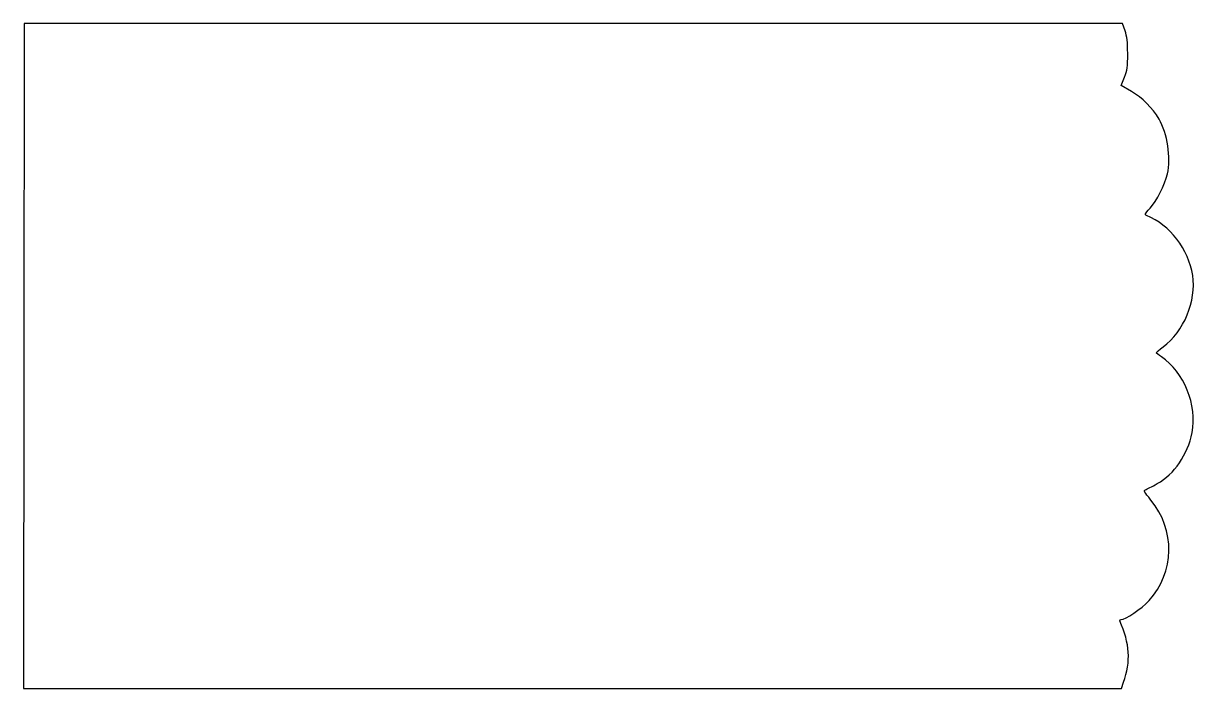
# Model space of a CAD drawing. Header units: centimetres. Extents: x -13 to 11.6, y -11.4 to 2.5.
import ezdxf

# ---------------------------------------------------------------- set-up
doc = ezdxf.new("R2010")
doc.units = ezdxf.units.CM
doc.header["$MEASUREMENT"] = 0
doc.layers.add('Layer 1', color=7, linetype='Continuous')

msp = doc.modelspace()

# ---------------------------------------------------------------- linework, layer by layer
at = {"layer": 'Layer 1'}
msp.add_open_spline([(-13.03929, -4.46782), (-13.03929, -4.46782), (-13.03262, 2.51327), (-13.03262, 2.51327), (-13.03262, 2.51327), (-13.03262, 2.51327), (-1.49761, 2.51327), (-1.49761, 2.51327), (-1.49761, 2.51327), (-1.49761, 2.51327), (10.03739, 2.51327), (10.03739, 2.51327), (10.03739, 2.51327), (10.03739, 2.51327), (10.08967, 2.35933), (10.08967, 2.35933), (10.08967, 2.35933), (10.12955, 2.24193), (10.1423, 2.12865), (10.1434, 1.88212), (10.1434, 1.88212), (10.14468, 1.59494), (10.13703, 1.53947), (10.07491, 1.38524), (10.07491, 1.38524), (10.07491, 1.38524), (10.00497, 1.21162), (10.00497, 1.21162), (10.00497, 1.21162), (10.00497, 1.21162), (10.22382, 1.08544), (10.22382, 1.08544), (10.22382, 1.08544), (10.45108, 0.9544), (10.66123, 0.74361), (10.80142, 0.50607), (10.80142, 0.50607), (10.97882, 0.20549), (11.05641, -0.30028), (10.97817, -0.64609), (10.97817, -0.64609), (10.9275, -0.87003), (10.74884, -1.22364), (10.61421, -1.36643), (10.61421, -1.36643), (10.5016, -1.48587), (10.49423, -1.50153), (10.54176, -1.52029), (10.54176, -1.52029), (11.02403, -1.71057), (11.42398, -2.22997), (11.50937, -2.77688), (11.50937, -2.77688), (11.59162, -3.30367), (11.3202, -3.96019), (10.88985, -4.27539), (10.88985, -4.27539), (10.80894, -4.33466), (10.74226, -4.39008), (10.74167, -4.39854), (10.74167, -4.39854), (10.74108, -4.40701), (10.79045, -4.44707), (10.85137, -4.48757), (10.85137, -4.48757), (11.327, -4.80375), (11.60977, -5.5017), (11.49517, -6.07667), (11.49517, -6.07667), (11.403, -6.53915), (11.12407, -6.94706), (10.76256, -7.14807), (10.76256, -7.14807), (10.65567, -7.2075), (10.54574, -7.26463), (10.51827, -7.27502), (10.51827, -7.27502), (10.47535, -7.29124), (10.49123, -7.32167), (10.63114, -7.49121), (10.63114, -7.49121), (11.14873, -8.11842), (11.13165, -9.01255), (10.59084, -9.60124), (10.59084, -9.60124), (10.42844, -9.77801), (10.10081, -10.00188), (10.00452, -10.00188), (10.00452, -10.00188), (9.9847, -10.00188), (9.97298, -10.01227), (9.97846, -10.02497), (9.97846, -10.02497), (10.19022, -10.51556), (10.21225, -10.87366), (10.05798, -11.31794), (10.05798, -11.31794), (10.05798, -11.31794), (10.01259, -11.44867), (10.01259, -11.44867), (10.01259, -11.44867), (10.01259, -11.44867), (-1.51669, -11.44878), (-1.51669, -11.44878), (-1.51669, -11.44878), (-1.51669, -11.44878), (-13.04596, -11.4489), (-13.04596, -11.4489), (-13.04596, -11.4489), (-13.04596, -11.4489), (-13.03929, -4.46782), (-13.03929, -4.46782)], degree=3, knots=[0, 0, 0, 0, 0.03448276, 0.03448276, 0.03448276, 0.03448276, 0.06896552, 0.06896552, 0.06896552, 0.06896552, 0.10344828, 0.10344828, 0.10344828, 0.10344828, 0.13793103, 0.13793103, 0.13793103, 0.13793103, 0.17241379, 0.17241379, 0.17241379, 0.17241379, 0.20689655, 0.20689655, 0.20689655, 0.20689655, 0.24137931, 0.24137931, 0.24137931, 0.24137931, 0.27586207, 0.27586207, 0.27586207, 0.27586207, 0.31034483, 0.31034483, 0.31034483, 0.31034483, 0.34482759, 0.34482759, 0.34482759, 0.34482759, 0.37931034, 0.37931034, 0.37931034, 0.37931034, 0.4137931, 0.4137931, 0.4137931, 0.4137931, 0.44827586, 0.44827586, 0.44827586, 0.44827586, 0.48275862, 0.48275862, 0.48275862, 0.48275862, 0.51724138, 0.51724138, 0.51724138, 0.51724138, 0.55172414, 0.55172414, 0.55172414, 0.55172414, 0.5862069, 0.5862069, 0.5862069, 0.5862069, 0.62068966, 0.62068966, 0.62068966, 0.62068966, 0.65517241, 0.65517241, 0.65517241, 0.65517241, 0.68965517, 0.68965517, 0.68965517, 0.68965517, 0.72413793, 0.72413793, 0.72413793, 0.72413793, 0.75862069, 0.75862069, 0.75862069, 0.75862069, 0.79310345, 0.79310345, 0.79310345, 0.79310345, 0.82758621, 0.82758621, 0.82758621, 0.82758621, 0.86206897, 0.86206897, 0.86206897, 0.86206897, 0.89655172, 0.89655172, 0.89655172, 0.89655172, 0.93103448, 0.93103448, 0.93103448, 0.93103448, 1, 1, 1, 1], dxfattribs=at)

doc.saveas('drawing.dxf')
